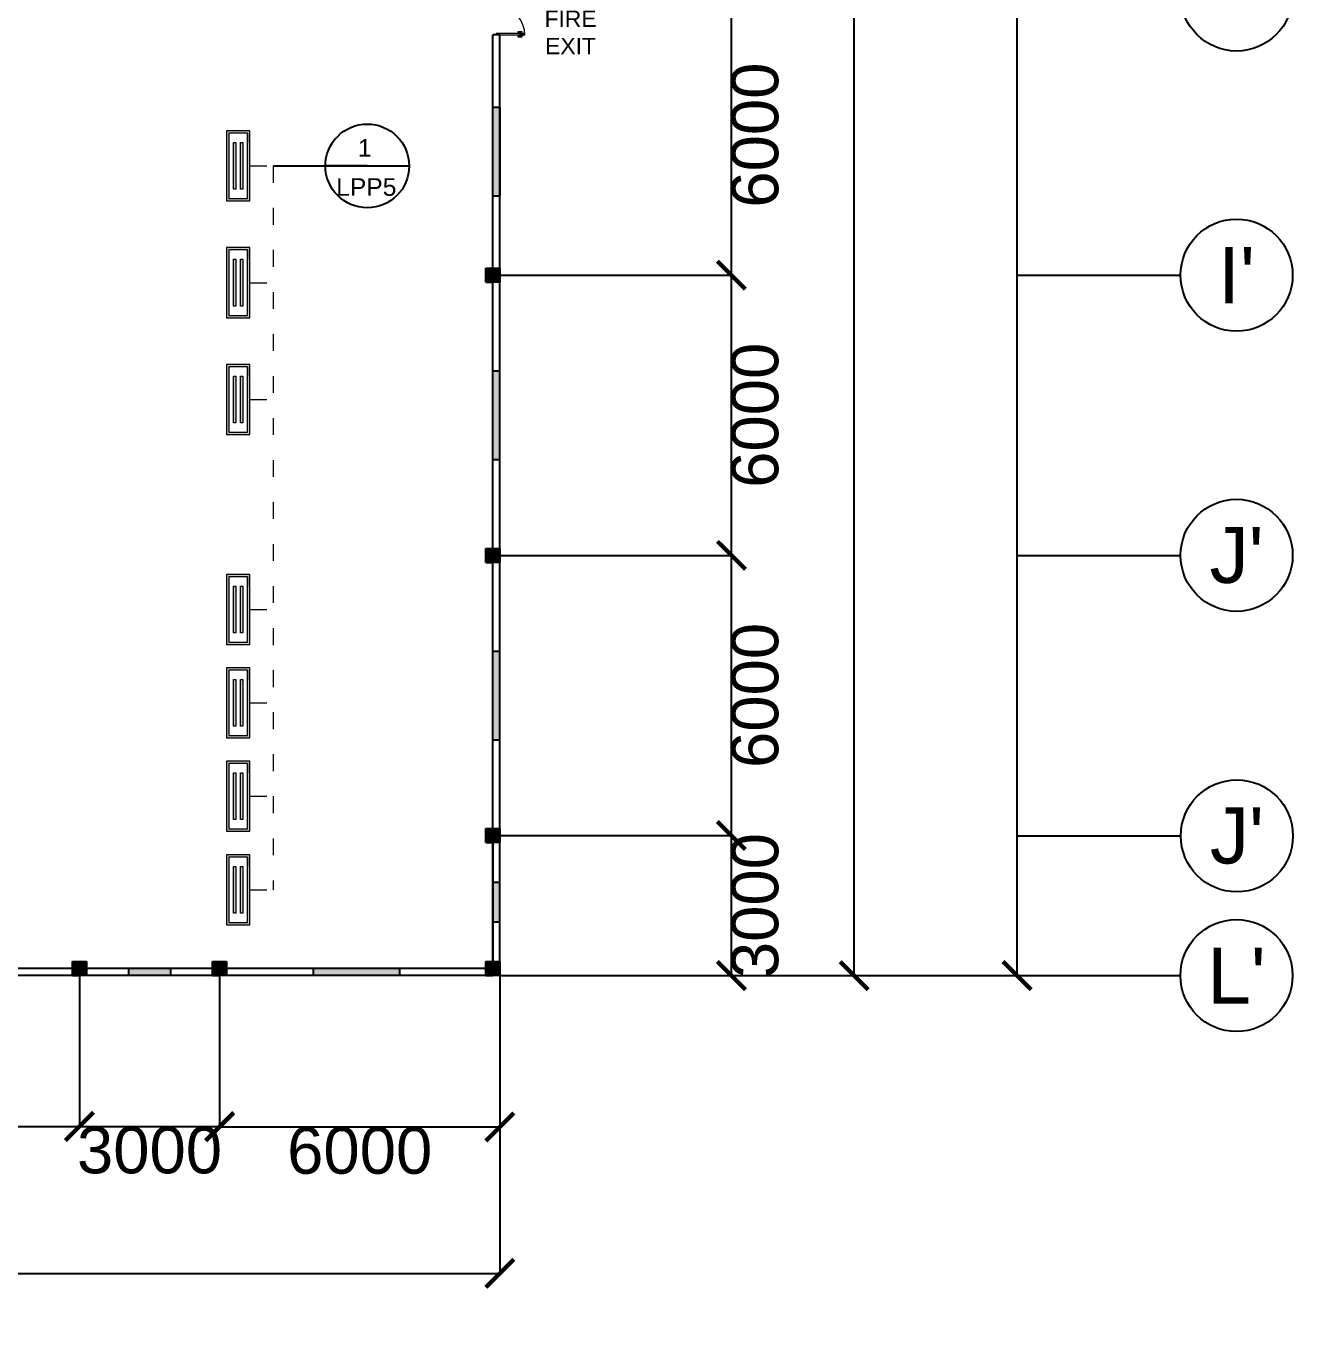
# Model space of a CAD drawing. Header units: millimetres. Extents: x 3339 to 2017737, y 4955 to 2748989.
# Drawn here: x 1509096 to 1536221, y 1231163 to 1259045 of the extents above; entities that cross this region are included whole.
import ezdxf

# ---------------------------------------------------------------- set-up
doc = ezdxf.new("R2010")
doc.units = ezdxf.units.MM
doc.header["$LTSCALE"] = 30
doc.linetypes.add('ACAD_ISO03W100', pattern=[30, 12, -18])
for name, color, linetype, lineweight in [('A-DETL-GENF', 92, 'Continuous', 13), ('A-DOOR', 31, 'Continuous', 13), ('LIGHT LINES', 6, 'ACAD_ISO03W100', 13), ('LIGHTS', 6, 'Continuous', 13)]:
    doc.layers.add(name, color=color, linetype=linetype, lineweight=lineweight)
for name, color, linetype in [('DIM LINES', 7, 'Continuous'), ('TEXT', 7, 'Continuous'), ('window', 92, 'Continuous')]:
    doc.layers.add(name, color=color, linetype=linetype)
doc.styles.get("Standard").update_dxf_attribs({"font": 'arial.ttf'})
doc.dimstyles.new('GREEN', dxfattribs={"dimtxt": 1000, "dimasz": 600, "dimexe": 0.18, "dimexo": 0.0625, "dimgap": 0.09, "dimtad": 2, "dimdec": 0, "dimzin": 0, "dimdsep": 46, "dimtxsty": 'Standard', "dimblk": 'ARCHTICK', "dimcen": 0.09, "dimclrd": 3, "dimclre": 3, "dimclrt": 2, "dimadec": 0, "dimazin": 0, "dimtfac": 1, "dimtdec": 0, "dimtofl": 0, "dimtmove": 0, "dimatfit": 3, "dimfxl": 1, "dimtolj": 1, "dimtzin": 0, "dimarcsym": 0})

# ---------------------------------------------------------------- blocks, each defined once
blk = doc.blocks.new('_ArchTick')
at = {"color": 0, "linetype": 'ByBlock', "const_width": 0.15}
blk.add_lwpolyline([(-0.5, -0.5), (0.5, 0.5)], dxfattribs=at)
blk = doc.blocks.new('*D854')
at = {"layer": 'Defpoints', "color": 0, "transparency": 16777216}
for p in [(1429240, 1238709), (1519240, 1238709), (1519240, 1232330)]:
    blk.add_point(p, dxfattribs=at)
at = {"layer": 'DIM LINES', "color": 3, "linetype": 'ByBlock', "lineweight": -2, "transparency": 16777216}
for p, q in [((1429240, 1238709), (1429240, 1232329)), ((1519240, 1238709), (1519240, 1232329)), ((1429240, 1232330), (1519240, 1232330))]:
    blk.add_line(p, q, dxfattribs=at)
at = {"layer": 'DIM LINES', "color": 3, "lineweight": -2, "transparency": 16777216, "xscale": 600, "yscale": 600, "zscale": 600, "rotation": 180}
blk.add_blockref('_ArchTick', (1429240, 1232330), dxfattribs=at)
at = {"layer": 'DIM LINES', "color": 3, "lineweight": -2, "transparency": 16777216, "xscale": 600, "yscale": 600, "zscale": 600}
blk.add_blockref('_ArchTick', (1519240, 1232330), dxfattribs=at)
at = {"layer": 'DIM LINES', "color": 2, "transparency": 16777216, "insert": (1474240, 1231819), "char_height": 1000, "attachment_point": 5}
blk.add_mtext('\\A1;90000', dxfattribs=at)
blk = doc.blocks.new('*D636')
at = {"layer": 'Defpoints', "color": 0, "transparency": 16777216}
for p in [(1504240, 1238709), (1510240, 1238709), (1510240, 1235479)]:
    blk.add_point(p, dxfattribs=at)
at = {"layer": 'DIM LINES', "color": 3, "linetype": 'ByBlock', "lineweight": -2, "transparency": 16777216}
for p, q in [((1504240, 1238709), (1504240, 1235478)), ((1510240, 1238709), (1510240, 1235478)), ((1504240, 1235479), (1510240, 1235479))]:
    blk.add_line(p, q, dxfattribs=at)
at = {"layer": 'DIM LINES', "color": 3, "lineweight": -2, "transparency": 16777216, "xscale": 600, "yscale": 600, "zscale": 600, "rotation": 180}
blk.add_blockref('_ArchTick', (1504240, 1235479), dxfattribs=at)
at = {"layer": 'DIM LINES', "color": 3, "lineweight": -2, "transparency": 16777216, "xscale": 600, "yscale": 600, "zscale": 600}
blk.add_blockref('_ArchTick', (1510240, 1235479), dxfattribs=at)
at = {"layer": 'DIM LINES', "color": 2, "transparency": 16777216, "insert": (1507240, 1234968), "char_height": 1000, "attachment_point": 5}
blk.add_mtext('\\A1;6000', dxfattribs=at)
blk = doc.blocks.new('*D637')
at = {"layer": 'Defpoints', "color": 0, "transparency": 16777216}
for p in [(1510240, 1238709), (1513240, 1238709), (1513240, 1235478)]:
    blk.add_point(p, dxfattribs=at)
at = {"layer": 'DIM LINES', "color": 3, "linetype": 'ByBlock', "lineweight": -2, "transparency": 16777216}
for p, q in [((1510240, 1238709), (1510240, 1235478)), ((1513240, 1238709), (1513240, 1235478)), ((1510240, 1235478), (1513240, 1235478))]:
    blk.add_line(p, q, dxfattribs=at)
at = {"layer": 'DIM LINES', "color": 3, "lineweight": -2, "transparency": 16777216, "xscale": 600, "yscale": 600, "zscale": 600, "rotation": 180}
blk.add_blockref('_ArchTick', (1510240, 1235478), dxfattribs=at)
at = {"layer": 'DIM LINES', "color": 3, "lineweight": -2, "transparency": 16777216, "xscale": 600, "yscale": 600, "zscale": 600}
blk.add_blockref('_ArchTick', (1513240, 1235478), dxfattribs=at)
at = {"layer": 'DIM LINES', "color": 2, "transparency": 16777216, "insert": (1511740, 1234967), "char_height": 1000, "attachment_point": 5}
blk.add_mtext('\\A1;3000', dxfattribs=at)
blk = doc.blocks.new('*D856')
at = {"layer": 'Defpoints', "color": 0, "transparency": 16777216}
for p in [(1513240, 1238709), (1519240, 1238709), (1519240, 1235469)]:
    blk.add_point(p, dxfattribs=at)
at = {"layer": 'DIM LINES', "color": 3, "linetype": 'ByBlock', "lineweight": -2, "transparency": 16777216}
for p, q in [((1513240, 1238709), (1513240, 1235469)), ((1519240, 1238709), (1519240, 1235469)), ((1513240, 1235469), (1519240, 1235469))]:
    blk.add_line(p, q, dxfattribs=at)
at = {"layer": 'DIM LINES', "color": 3, "lineweight": -2, "transparency": 16777216, "xscale": 600, "yscale": 600, "zscale": 600, "rotation": 180}
blk.add_blockref('_ArchTick', (1513240, 1235469), dxfattribs=at)
at = {"layer": 'DIM LINES', "color": 3, "lineweight": -2, "transparency": 16777216, "xscale": 600, "yscale": 600, "zscale": 600}
blk.add_blockref('_ArchTick', (1519240, 1235469), dxfattribs=at)
at = {"layer": 'DIM LINES', "color": 2, "transparency": 16777216, "insert": (1516240, 1234959), "char_height": 1000, "attachment_point": 5}
blk.add_mtext('\\A1;6000', dxfattribs=at)
blk = doc.blocks.new('*D860')
at = {"layer": 'Defpoints', "color": 0, "transparency": 16777216}
for p in [(1486165, 1301709), (1526826, 1301709), (1519240, 1238709)]:
    blk.add_point(p, dxfattribs=at)
at = {"layer": 'DIM LINES', "color": 3, "linetype": 'ByBlock', "lineweight": -2, "transparency": 16777216}
for p, q in [((1486165, 1301709), (1526826, 1301709)), ((1526826, 1238709), (1526826, 1301709)), ((1519240, 1238709), (1526826, 1238709))]:
    blk.add_line(p, q, dxfattribs=at)
at = {"layer": 'DIM LINES', "color": 3, "lineweight": -2, "transparency": 16777216, "xscale": 600, "yscale": 600, "zscale": 600}
for p, rotation in [((1526826, 1301709), 90), ((1526826, 1238709), 270)]:
    blk.add_blockref('_ArchTick', p, dxfattribs=dict(at, rotation=rotation))
at = {"layer": 'DIM LINES', "color": 2, "transparency": 16777216, "insert": (1527337, 1270209), "char_height": 1000, "attachment_point": 5, "rotation": 90}
blk.add_mtext('\\A1;63000', dxfattribs=at)
blk = doc.blocks.new('*D649')
at = {"layer": 'Defpoints', "color": 0, "transparency": 16777216}
for p in [(1519240, 1308509), (1530315, 1308509), (1519240, 1238709)]:
    blk.add_point(p, dxfattribs=at)
at = {"layer": 'DIM LINES', "color": 3, "linetype": 'ByBlock', "lineweight": -2, "transparency": 16777216}
for p, q in [((1519240, 1308509), (1530315, 1308509)), ((1530315, 1238709), (1530315, 1308509)), ((1519240, 1238709), (1530315, 1238709))]:
    blk.add_line(p, q, dxfattribs=at)
at = {"layer": 'DIM LINES', "color": 3, "lineweight": -2, "transparency": 16777216, "xscale": 600, "yscale": 600, "zscale": 600}
for p, rotation in [((1530315, 1308509), 90), ((1530315, 1238709), 270)]:
    blk.add_blockref('_ArchTick', p, dxfattribs=dict(at, rotation=rotation))
at = {"layer": 'DIM LINES', "color": 2, "transparency": 16777216, "insert": (1530825, 1273609), "char_height": 1000, "attachment_point": 5, "rotation": 90}
blk.add_mtext('\\A1;69800', dxfattribs=at)
blk = doc.blocks.new('*D651')
at = {"layer": 'Defpoints', "color": 0, "transparency": 16777216}
for p in [(1519240, 1241709), (1524198, 1241709), (1519240, 1238709)]:
    blk.add_point(p, dxfattribs=at)
at = {"layer": 'DIM LINES', "color": 3, "linetype": 'ByBlock', "lineweight": -2, "transparency": 16777216}
for p, q in [((1519240, 1241709), (1524198, 1241709)), ((1524198, 1238709), (1524198, 1241709)), ((1519240, 1238709), (1524198, 1238709))]:
    blk.add_line(p, q, dxfattribs=at)
at = {"layer": 'DIM LINES', "color": 3, "lineweight": -2, "transparency": 16777216, "xscale": 600, "yscale": 600, "zscale": 600}
for p, rotation in [((1524198, 1241709), 90), ((1524198, 1238709), 270)]:
    blk.add_blockref('_ArchTick', p, dxfattribs=dict(at, rotation=rotation))
at = {"layer": 'DIM LINES', "color": 2, "transparency": 16777216, "insert": (1524709, 1240209), "char_height": 1000, "attachment_point": 5, "rotation": 90}
blk.add_mtext('\\A1;3000', dxfattribs=at)
blk = doc.blocks.new('*D652')
at = {"layer": 'Defpoints', "color": 0, "transparency": 16777216}
for p in [(1519240, 1247709), (1524198, 1247709), (1519240, 1241709)]:
    blk.add_point(p, dxfattribs=at)
at = {"layer": 'DIM LINES', "color": 3, "linetype": 'ByBlock', "lineweight": -2, "transparency": 16777216}
for p, q in [((1519240, 1247709), (1524198, 1247709)), ((1524198, 1241709), (1524198, 1247709)), ((1519240, 1241709), (1524198, 1241709))]:
    blk.add_line(p, q, dxfattribs=at)
at = {"layer": 'DIM LINES', "color": 3, "lineweight": -2, "transparency": 16777216, "xscale": 600, "yscale": 600, "zscale": 600}
for p, rotation in [((1524198, 1247709), 90), ((1524198, 1241709), 270)]:
    blk.add_blockref('_ArchTick', p, dxfattribs=dict(at, rotation=rotation))
at = {"layer": 'DIM LINES', "color": 2, "transparency": 16777216, "insert": (1524709, 1244709), "char_height": 1000, "attachment_point": 5, "rotation": 90}
blk.add_mtext('\\A1;6000', dxfattribs=at)
blk = doc.blocks.new('*D653')
at = {"layer": 'Defpoints', "color": 0, "transparency": 16777216}
for p in [(1519241, 1253709), (1524198, 1253709), (1519241, 1247709)]:
    blk.add_point(p, dxfattribs=at)
at = {"layer": 'DIM LINES', "color": 3, "linetype": 'ByBlock', "lineweight": -2, "transparency": 16777216}
for p, q in [((1519241, 1253709), (1524198, 1253709)), ((1524198, 1247709), (1524198, 1253709)), ((1519241, 1247709), (1524198, 1247709))]:
    blk.add_line(p, q, dxfattribs=at)
at = {"layer": 'DIM LINES', "color": 3, "lineweight": -2, "transparency": 16777216, "xscale": 600, "yscale": 600, "zscale": 600}
for p, rotation in [((1524198, 1253709), 90), ((1524198, 1247709), 270)]:
    blk.add_blockref('_ArchTick', p, dxfattribs=dict(at, rotation=rotation))
at = {"layer": 'DIM LINES', "color": 2, "transparency": 16777216, "insert": (1524709, 1250709), "char_height": 1000, "attachment_point": 5, "rotation": 90}
blk.add_mtext('\\A1;6000', dxfattribs=at)
blk = doc.blocks.new('*D654')
at = {"layer": 'Defpoints', "color": 0, "transparency": 16777216}
for p in [(1519241, 1259709), (1524198, 1259709), (1519241, 1253709)]:
    blk.add_point(p, dxfattribs=at)
at = {"layer": 'DIM LINES', "color": 3, "linetype": 'ByBlock', "lineweight": -2, "transparency": 16777216}
for p, q in [((1519241, 1259709), (1524198, 1259709)), ((1524198, 1253709), (1524198, 1259709)), ((1519241, 1253709), (1524198, 1253709))]:
    blk.add_line(p, q, dxfattribs=at)
at = {"layer": 'DIM LINES', "color": 3, "lineweight": -2, "transparency": 16777216, "xscale": 600, "yscale": 600, "zscale": 600}
for p, rotation in [((1524198, 1259709), 90), ((1524198, 1253709), 270)]:
    blk.add_blockref('_ArchTick', p, dxfattribs=dict(at, rotation=rotation))
at = {"layer": 'DIM LINES', "color": 2, "transparency": 16777216, "insert": (1524709, 1256709), "char_height": 1000, "attachment_point": 5, "rotation": 90}
blk.add_mtext('\\A1;6000', dxfattribs=at)
blk = doc.blocks.new('Poste with lines')
h = blk.add_hatch(color=2)
h.dxf.hatch_style = 1
h.paths.add_polyline_path([(13203, 12318), (12903, 12318), (12903, 12018), (13203, 12018)])
at = {"color": 0}
for p, q in [((12903, 12018), (12903, 12318)), ((12903, 12318), (13203, 12318)), ((13203, 12318), (13203, 12018)), ((12903, 12018), (12903, 12168)), ((12903, 12018), (13053, 12018)), ((13053, 12018), (12903, 12018)), ((13203, 12018), (12903, 12018))]:
    blk.add_line(p, q, dxfattribs=at)

msp = doc.modelspace()

# ---------------------------------------------------------------- hatches: boundary and pattern name
at = {"layer": 'LIGHTS'}
h = msp.add_hatch(color=256, dxfattribs=at)
h.dxf.hatch_style = 1
h.paths.add_polyline_path([(1513890.35, 1256798.602), (1513390.35, 1256798.602), (1513390.35, 1255298.602), (1513890.35, 1255298.602)])
h.paths.add_polyline_path([(1513840.35, 1255348.602), (1513440.35, 1255348.602), (1513440.35, 1256748.602), (1513840.35, 1256748.602), (1513840.35, 1256548.602)], flags=16)
h.paths.add_polyline_path([(1513740.35, 1255548.602), (1513690.35, 1255548.602), (1513690.35, 1256548.602), (1513740.35, 1256548.602)], flags=0)
h.paths.add_polyline_path([(1513590.35, 1255548.602), (1513540.35, 1255548.602), (1513540.35, 1256548.602), (1513590.35, 1256548.602)], flags=0)
h = msp.add_hatch(color=256, dxfattribs=at)
h.dxf.hatch_style = 1
h.paths.add_polyline_path([(1513540.35, 1255548.602), (1513590.35, 1255548.602), (1513590.35, 1256548.602), (1513540.35, 1256548.602)])
h = msp.add_hatch(color=256, dxfattribs=at)
h.dxf.hatch_style = 1
h.paths.add_polyline_path([(1513740.35, 1256548.602), (1513690.35, 1256548.602), (1513690.35, 1255548.602), (1513740.35, 1255548.602)])
h = msp.add_hatch(color=256, dxfattribs=at)
h.dxf.hatch_style = 1
h.paths.add_polyline_path([(1513890.35, 1254298.602), (1513390.35, 1254298.602), (1513390.35, 1252798.602), (1513890.35, 1252798.602)])
h.paths.add_polyline_path([(1513840.35, 1252848.602), (1513440.35, 1252848.602), (1513440.35, 1254248.602), (1513840.35, 1254248.602), (1513840.35, 1254048.602)], flags=16)
h.paths.add_polyline_path([(1513740.35, 1253048.602), (1513690.35, 1253048.602), (1513690.35, 1254048.602), (1513740.35, 1254048.602)], flags=0)
h.paths.add_polyline_path([(1513590.35, 1253048.602), (1513540.35, 1253048.602), (1513540.35, 1254048.602), (1513590.35, 1254048.602)], flags=0)
h = msp.add_hatch(color=256, dxfattribs=at)
h.dxf.hatch_style = 1
h.paths.add_polyline_path([(1513540.35, 1253048.602), (1513590.35, 1253048.602), (1513590.35, 1254048.602), (1513540.35, 1254048.602)])
h = msp.add_hatch(color=256, dxfattribs=at)
h.dxf.hatch_style = 1
h.paths.add_polyline_path([(1513740.35, 1254048.602), (1513690.35, 1254048.602), (1513690.35, 1253048.602), (1513740.35, 1253048.602)])
h = msp.add_hatch(color=256, dxfattribs=at)
h.dxf.hatch_style = 1
h.paths.add_polyline_path([(1513890.35, 1251798.602), (1513390.35, 1251798.602), (1513390.35, 1250298.602), (1513890.35, 1250298.602)])
h.paths.add_polyline_path([(1513840.35, 1250348.602), (1513440.35, 1250348.602), (1513440.35, 1251748.602), (1513840.35, 1251748.602), (1513840.35, 1251548.602)], flags=16)
h.paths.add_polyline_path([(1513740.35, 1250548.602), (1513690.35, 1250548.602), (1513690.35, 1251548.602), (1513740.35, 1251548.602)], flags=0)
h.paths.add_polyline_path([(1513590.35, 1250548.602), (1513540.35, 1250548.602), (1513540.35, 1251548.602), (1513590.35, 1251548.602)], flags=0)
h = msp.add_hatch(color=256, dxfattribs=at)
h.dxf.hatch_style = 1
h.paths.add_polyline_path([(1513540.35, 1250548.602), (1513590.35, 1250548.602), (1513590.35, 1251548.602), (1513540.35, 1251548.602)])
h = msp.add_hatch(color=256, dxfattribs=at)
h.dxf.hatch_style = 1
h.paths.add_polyline_path([(1513740.35, 1251548.602), (1513690.35, 1251548.602), (1513690.35, 1250548.602), (1513740.35, 1250548.602)])
h = msp.add_hatch(color=256, dxfattribs=at)
h.dxf.hatch_style = 1
h.paths.add_polyline_path([(1513390.35, 1245798.602), (1513890.35, 1245798.602), (1513890.35, 1247298.602), (1513390.35, 1247298.602)])
h.paths.add_polyline_path([(1513840.35, 1245848.602), (1513440.35, 1245848.602), (1513440.35, 1247248.602), (1513840.35, 1247248.602), (1513840.35, 1247048.602)], flags=16)
h.paths.add_polyline_path([(1513740.35, 1246048.602), (1513690.35, 1246048.602), (1513690.35, 1247048.602), (1513740.35, 1247048.602)], flags=0)
h.paths.add_polyline_path([(1513590.35, 1246048.602), (1513540.35, 1246048.602), (1513540.35, 1247048.602), (1513590.35, 1247048.602)], flags=0)
h = msp.add_hatch(color=256, dxfattribs=at)
h.dxf.hatch_style = 1
h.paths.add_polyline_path([(1513540.35, 1246048.602), (1513590.35, 1246048.602), (1513590.35, 1247048.602), (1513540.35, 1247048.602)])
h = msp.add_hatch(color=256, dxfattribs=at)
h.dxf.hatch_style = 1
h.paths.add_polyline_path([(1513740.35, 1247048.602), (1513690.35, 1247048.602), (1513690.35, 1246048.602), (1513740.35, 1246048.602)])
h = msp.add_hatch(color=256, dxfattribs=at)
h.dxf.hatch_style = 1
h.paths.add_polyline_path([(1513390.35, 1243798.602), (1513890.35, 1243798.602), (1513890.35, 1245298.602), (1513390.35, 1245298.602)])
h.paths.add_polyline_path([(1513840.35, 1243848.602), (1513440.35, 1243848.602), (1513440.35, 1245248.602), (1513840.35, 1245248.602), (1513840.35, 1245048.602)], flags=16)
h.paths.add_polyline_path([(1513740.35, 1244048.602), (1513690.35, 1244048.602), (1513690.35, 1245048.602), (1513740.35, 1245048.602)], flags=0)
h.paths.add_polyline_path([(1513590.35, 1244048.602), (1513540.35, 1244048.602), (1513540.35, 1245048.602), (1513590.35, 1245048.602)], flags=0)
h = msp.add_hatch(color=256, dxfattribs=at)
h.dxf.hatch_style = 1
h.paths.add_polyline_path([(1513540.35, 1244048.602), (1513590.35, 1244048.602), (1513590.35, 1245048.602), (1513540.35, 1245048.602)])
h = msp.add_hatch(color=256, dxfattribs=at)
h.dxf.hatch_style = 1
h.paths.add_polyline_path([(1513740.35, 1245048.602), (1513690.35, 1245048.602), (1513690.35, 1244048.602), (1513740.35, 1244048.602)])
h = msp.add_hatch(color=256, dxfattribs=at)
h.dxf.hatch_style = 1
h.paths.add_polyline_path([(1513390.35, 1241798.602), (1513890.35, 1241798.602), (1513890.35, 1243298.602), (1513390.35, 1243298.602)])
h.paths.add_polyline_path([(1513840.35, 1241848.602), (1513440.35, 1241848.602), (1513440.35, 1243248.602), (1513840.35, 1243248.602), (1513840.35, 1243048.602)], flags=16)
h.paths.add_polyline_path([(1513740.35, 1242048.602), (1513690.35, 1242048.602), (1513690.35, 1243048.602), (1513740.35, 1243048.602)], flags=0)
h.paths.add_polyline_path([(1513590.35, 1242048.602), (1513540.35, 1242048.602), (1513540.35, 1243048.602), (1513590.35, 1243048.602)], flags=0)
h = msp.add_hatch(color=256, dxfattribs=at)
h.dxf.hatch_style = 1
h.paths.add_polyline_path([(1513540.35, 1242048.602), (1513590.35, 1242048.602), (1513590.35, 1243048.602), (1513540.35, 1243048.602)])
h = msp.add_hatch(color=256, dxfattribs=at)
h.dxf.hatch_style = 1
h.paths.add_polyline_path([(1513740.35, 1243048.602), (1513690.35, 1243048.602), (1513690.35, 1242048.602), (1513740.35, 1242048.602)])
h = msp.add_hatch(color=256, dxfattribs=at)
h.dxf.hatch_style = 1
h.paths.add_polyline_path([(1513390.35, 1239798.602), (1513890.35, 1239798.602), (1513890.35, 1241298.602), (1513390.35, 1241298.602)])
h.paths.add_polyline_path([(1513840.35, 1239848.602), (1513440.35, 1239848.602), (1513440.35, 1241248.602), (1513840.35, 1241248.602), (1513840.35, 1241048.602)], flags=16)
h.paths.add_polyline_path([(1513740.35, 1240048.602), (1513690.35, 1240048.602), (1513690.35, 1241048.602), (1513740.35, 1241048.602)], flags=0)
h.paths.add_polyline_path([(1513590.35, 1240048.602), (1513540.35, 1240048.602), (1513540.35, 1241048.602), (1513590.35, 1241048.602)], flags=0)
h = msp.add_hatch(color=256, dxfattribs=at)
h.dxf.hatch_style = 1
h.paths.add_polyline_path([(1513540.35, 1240048.602), (1513590.35, 1240048.602), (1513590.35, 1241048.602), (1513540.35, 1241048.602)])
h = msp.add_hatch(color=256, dxfattribs=at)
h.dxf.hatch_style = 1
h.paths.add_polyline_path([(1513740.35, 1241048.602), (1513690.35, 1241048.602), (1513690.35, 1240048.602), (1513740.35, 1240048.602)])
at = {"layer": 'window'}
h = msp.add_hatch(color=256, dxfattribs=at)
h.dxf.hatch_style = 1
h.paths.add_polyline_path([(1519240.71, 1257306.42), (1519092.33, 1257306.42), (1519092.33, 1255406.42), (1519240.71, 1255406.42)])
h = msp.add_hatch(color=256, dxfattribs=at)
h.dxf.hatch_style = 1
h.paths.add_polyline_path([(1519240.71, 1251659.357), (1519092.33, 1251659.357), (1519092.33, 1249759.357), (1519240.71, 1249759.357)])
h = msp.add_hatch(color=256, dxfattribs=at)
h.dxf.hatch_style = 1
h.paths.add_polyline_path([(1519240.53, 1245659.357), (1519092.15, 1245659.357), (1519092.15, 1243759.357), (1519240.53, 1243759.357)])
h = msp.add_hatch(color=256, dxfattribs=at)
h.dxf.hatch_style = 1
h.paths.add_polyline_path([(1519240.35, 1240709.357), (1519090.35, 1240709.357), (1519090.35, 1239859.357), (1519240.35, 1239859.357)])
h = msp.add_hatch(color=256, dxfattribs=at)
h.dxf.hatch_style = 1
h.paths.add_polyline_path([(1512190.35, 1238859.357), (1511290.35, 1238859.357), (1511290.35, 1238709.357), (1511740.35, 1238709.357), (1512190.35, 1238709.357)])
h = msp.add_hatch(color=256, dxfattribs=at)
h.dxf.hatch_style = 1
h.paths.add_polyline_path([(1517090.35, 1238859.357), (1515240.35, 1238859.357), (1515240.35, 1238709.357), (1517090.35, 1238709.357)])

# ---------------------------------------------------------------- linework, layer by layer
for p, q in [((1519090.35, 1238859.357), (1519090.35, 1258853.482)), ((1519240.35, 1258853.482), (1519090.35, 1258853.482)), ((1519240.71, 1257306.42), (1519240.71, 1255406.42)), ((1514390.35, 1256048.602), (1515502.626, 1256048.602)), ((1516402.626, 1256048.602), (1515502.626, 1256048.602)), ((1515502.626, 1256048.602), (1517302.626, 1256048.602)), ((1519240.71, 1253709.357), (1519240.71, 1253859.357)), ((1530314.563, 1253709.357), (1533814.563, 1253709.357)), ((1530314.563, 1247709.357), (1533814.563, 1247709.357)), ((1530321.451, 1241700.49), (1533821.451, 1241700.49)), ((1519090.35, 1241559.357), (1519090.35, 1239009.357)), ((1530312.583, 1238709.357), (1533812.583, 1238709.357))]:
    msp.add_line(p, q)
at = {"color": 0}
for p, q in [((1519240.35, 1238709.357), (1519240.35, 1258853.482)), ((1519240.35, 1238709.357), (1519240.35, 1258853.482)), ((1519090.35, 1238859.357), (1499096.226, 1238859.357)), ((1519240.35, 1238709.357), (1499096.226, 1238709.357)), ((1519240.35, 1238709.357), (1499096.226, 1238709.357))]:
    msp.add_line(p, q, dxfattribs=at)
at = {"color": 1}
for centre in [(1535014.563, 1259709.357), (1535014.563, 1253709.357), (1535014.563, 1247709.357), (1535021.451, 1241700.49), (1535012.583, 1238709.357)]:
    msp.add_circle(centre, 1200, dxfattribs=at)
msp.add_circle((1516402.626, 1256048.602), 896.27)
at = {"layer": 'A-DETL-GENF'}
for p, q in [((1519624.757, 1258921.582), (1519624.757, 1258907.211)), ((1519686.563, 1258921.582), (1519624.757, 1258921.582)), ((1519624.757, 1258907.211), (1519633.648, 1258907.211)), ((1519633.648, 1258912.997), (1519625.063, 1258921.582)), ((1519633.648, 1258907.211), (1519633.648, 1258912.997)), ((1519633.648, 1258912.997), (1519686.563, 1258912.997)), ((1519662.75, 1258888.244), (1519657.988, 1258883.482)), ((1519657.988, 1258883.482), (1519743.713, 1258883.482)), ((1519738.95, 1258888.244), (1519662.75, 1258888.244)), ((1519686.563, 1258912.997), (1519686.563, 1258921.582)), ((1519715.138, 1258921.582), (1519686.563, 1258921.582)), ((1519686.563, 1258921.582), (1519686.563, 1258912.057)), ((1519686.563, 1258912.057), (1519715.138, 1258912.057)), ((1519688.944, 1258912.057), (1519688.944, 1258888.244)), ((1519712.756, 1258912.057), (1519688.944, 1258912.057)), ((1519688.944, 1258888.244), (1519712.756, 1258888.244)), ((1519712.756, 1258888.244), (1519712.756, 1258912.057)), ((1519715.138, 1258912.057), (1519715.138, 1258921.582)), ((1519743.713, 1258883.482), (1519738.95, 1258888.244)), ((1519633.648, 1258829.753), (1519624.757, 1258829.753)), ((1519624.757, 1258829.753), (1519624.757, 1258815.382)), ((1519624.757, 1258815.382), (1519686.563, 1258815.382)), ((1519633.648, 1258823.967), (1519625.063, 1258815.382)), ((1519633.648, 1258823.967), (1519633.648, 1258829.753)), ((1519686.563, 1258823.967), (1519633.648, 1258823.967)), ((1519743.713, 1258853.482), (1519657.988, 1258853.482)), ((1519657.988, 1258853.482), (1519662.75, 1258848.719)), ((1519662.75, 1258848.719), (1519738.95, 1258848.719)), ((1519686.563, 1258824.907), (1519686.563, 1258815.382)), ((1519715.138, 1258824.907), (1519686.563, 1258824.907)), ((1519686.563, 1258815.382), (1519686.563, 1258823.967)), ((1519686.563, 1258815.382), (1519715.138, 1258815.382)), ((1519712.756, 1258848.719), (1519688.944, 1258848.719)), ((1519688.944, 1258848.719), (1519688.944, 1258824.907)), ((1519688.944, 1258824.907), (1519712.756, 1258824.907)), ((1519712.756, 1258824.907), (1519712.756, 1258848.719)), ((1519715.138, 1258815.382), (1519715.138, 1258824.907)), ((1519738.95, 1258848.719), (1519743.713, 1258853.482))]:
    msp.add_line(p, q, dxfattribs=at)
at = {"layer": 'A-DOOR', "lineweight": 18}
for p, q in [((1519165.35, 1258883.482), (1519165.35, 1258853.482)), ((1519775.85, 1258883.482), (1519165.35, 1258883.482)), ((1519775.85, 1258853.482), (1519775.85, 1258883.482)), ((1519165.35, 1258853.482), (1519775.85, 1258853.482))]:
    msp.add_line(p, q, dxfattribs=at)
at = {"layer": 'A-DOOR'}
msp.add_arc((1519165.35, 1258853.482), 610.5, 0, 82.94338, dxfattribs=at)
at = {"layer": 'LIGHT LINES'}
for p, q in [((1513890.35, 1256048.602), (1514390.35, 1256048.602)), ((1514390.35, 1256048.602), (1514390.35, 1240548.602)), ((1513890.35, 1253548.602), (1514390.35, 1253548.602)), ((1513890.35, 1251048.602), (1514390.35, 1251048.602)), ((1513890.35, 1246548.602), (1514390.35, 1246548.602)), ((1513890.35, 1244548.602), (1514390.35, 1244548.602)), ((1513890.35, 1242548.602), (1514390.35, 1242548.602)), ((1513890.35, 1240548.602), (1514390.35, 1240548.602))]:
    msp.add_line(p, q, dxfattribs=at)
at = {"layer": 'LIGHTS'}
for p, q in [((1513890.35, 1256798.602), (1513390.35, 1256798.602)), ((1513390.35, 1256798.602), (1513390.35, 1255298.602)), ((1513840.35, 1256748.602), (1513440.35, 1256748.602)), ((1513440.35, 1256748.602), (1513440.35, 1255348.602)), ((1513840.35, 1255348.602), (1513840.35, 1256748.602)), ((1513840.35, 1256748.602), (1513840.35, 1256548.602)), ((1513890.35, 1255298.602), (1513890.35, 1256798.602)), ((1513540.35, 1255548.602), (1513540.35, 1256548.602)), ((1513540.35, 1256548.602), (1513590.35, 1256548.602)), ((1513590.35, 1256548.602), (1513590.35, 1255548.602)), ((1513690.35, 1255548.602), (1513690.35, 1256548.602)), ((1513690.35, 1256548.602), (1513740.35, 1256548.602)), ((1513740.35, 1256548.602), (1513740.35, 1255548.602)), ((1513590.35, 1255548.602), (1513540.35, 1255548.602)), ((1513740.35, 1255548.602), (1513690.35, 1255548.602)), ((1513390.35, 1255298.602), (1513890.35, 1255298.602)), ((1513440.35, 1255348.602), (1513840.35, 1255348.602)), ((1513890.35, 1254298.602), (1513390.35, 1254298.602)), ((1513390.35, 1254298.602), (1513390.35, 1252798.602)), ((1513840.35, 1254248.602), (1513440.35, 1254248.602)), ((1513440.35, 1254248.602), (1513440.35, 1252848.602)), ((1513840.35, 1252848.602), (1513840.35, 1254248.602)), ((1513840.35, 1254248.602), (1513840.35, 1254048.602)), ((1513890.35, 1252798.602), (1513890.35, 1254298.602)), ((1513540.35, 1253048.602), (1513540.35, 1254048.602)), ((1513540.35, 1254048.602), (1513590.35, 1254048.602)), ((1513590.35, 1254048.602), (1513590.35, 1253048.602)), ((1513690.35, 1253048.602), (1513690.35, 1254048.602)), ((1513690.35, 1254048.602), (1513740.35, 1254048.602)), ((1513740.35, 1254048.602), (1513740.35, 1253048.602)), ((1513590.35, 1253048.602), (1513540.35, 1253048.602)), ((1513740.35, 1253048.602), (1513690.35, 1253048.602)), ((1513390.35, 1252798.602), (1513890.35, 1252798.602)), ((1513440.35, 1252848.602), (1513840.35, 1252848.602)), ((1513890.35, 1251798.602), (1513390.35, 1251798.602)), ((1513390.35, 1251798.602), (1513390.35, 1250298.602)), ((1513840.35, 1251748.602), (1513440.35, 1251748.602)), ((1513440.35, 1251748.602), (1513440.35, 1250348.602)), ((1513840.35, 1250348.602), (1513840.35, 1251748.602)), ((1513840.35, 1251748.602), (1513840.35, 1251548.602)), ((1513890.35, 1250298.602), (1513890.35, 1251798.602)), ((1513540.35, 1250548.602), (1513540.35, 1251548.602)), ((1513540.35, 1251548.602), (1513590.35, 1251548.602)), ((1513590.35, 1251548.602), (1513590.35, 1250548.602)), ((1513690.35, 1250548.602), (1513690.35, 1251548.602)), ((1513690.35, 1251548.602), (1513740.35, 1251548.602)), ((1513740.35, 1251548.602), (1513740.35, 1250548.602)), ((1513590.35, 1250548.602), (1513540.35, 1250548.602)), ((1513740.35, 1250548.602), (1513690.35, 1250548.602)), ((1513390.35, 1250298.602), (1513890.35, 1250298.602)), ((1513440.35, 1250348.602), (1513840.35, 1250348.602)), ((1513890.35, 1247298.602), (1513390.35, 1247298.602)), ((1513390.35, 1247298.602), (1513390.35, 1245798.602)), ((1513840.35, 1247248.602), (1513440.35, 1247248.602)), ((1513440.35, 1247248.602), (1513440.35, 1245848.602)), ((1513840.35, 1245848.602), (1513840.35, 1247248.602)), ((1513840.35, 1247248.602), (1513840.35, 1247048.602)), ((1513890.35, 1245798.602), (1513890.35, 1247298.602)), ((1513540.35, 1246048.602), (1513540.35, 1247048.602)), ((1513540.35, 1247048.602), (1513590.35, 1247048.602)), ((1513590.35, 1247048.602), (1513590.35, 1246048.602)), ((1513690.35, 1246048.602), (1513690.35, 1247048.602)), ((1513690.35, 1247048.602), (1513740.35, 1247048.602)), ((1513740.35, 1247048.602), (1513740.35, 1246048.602)), ((1513390.35, 1245798.602), (1513890.35, 1245798.602)), ((1513440.35, 1245848.602), (1513840.35, 1245848.602)), ((1513590.35, 1246048.602), (1513540.35, 1246048.602)), ((1513740.35, 1246048.602), (1513690.35, 1246048.602)), ((1513890.35, 1245298.602), (1513390.35, 1245298.602)), ((1513390.35, 1245298.602), (1513390.35, 1243798.602)), ((1513840.35, 1245248.602), (1513440.35, 1245248.602)), ((1513440.35, 1245248.602), (1513440.35, 1243848.602)), ((1513840.35, 1243848.602), (1513840.35, 1245248.602)), ((1513840.35, 1245248.602), (1513840.35, 1245048.602)), ((1513890.35, 1243798.602), (1513890.35, 1245298.602)), ((1513540.35, 1244048.602), (1513540.35, 1245048.602)), ((1513540.35, 1245048.602), (1513590.35, 1245048.602)), ((1513590.35, 1245048.602), (1513590.35, 1244048.602)), ((1513690.35, 1244048.602), (1513690.35, 1245048.602)), ((1513690.35, 1245048.602), (1513740.35, 1245048.602)), ((1513740.35, 1245048.602), (1513740.35, 1244048.602)), ((1513440.35, 1243848.602), (1513840.35, 1243848.602)), ((1513590.35, 1244048.602), (1513540.35, 1244048.602)), ((1513740.35, 1244048.602), (1513690.35, 1244048.602)), ((1513390.35, 1243798.602), (1513890.35, 1243798.602)), ((1513890.35, 1243298.602), (1513390.35, 1243298.602)), ((1513390.35, 1243298.602), (1513390.35, 1241798.602)), ((1513890.35, 1241798.602), (1513890.35, 1243298.602)), ((1513840.35, 1243248.602), (1513440.35, 1243248.602)), ((1513440.35, 1243248.602), (1513440.35, 1241848.602)), ((1513540.35, 1242048.602), (1513540.35, 1243048.602)), ((1513540.35, 1243048.602), (1513590.35, 1243048.602)), ((1513590.35, 1243048.602), (1513590.35, 1242048.602)), ((1513690.35, 1242048.602), (1513690.35, 1243048.602)), ((1513690.35, 1243048.602), (1513740.35, 1243048.602)), ((1513740.35, 1243048.602), (1513740.35, 1242048.602)), ((1513840.35, 1241848.602), (1513840.35, 1243248.602)), ((1513840.35, 1243248.602), (1513840.35, 1243048.602)), ((1513590.35, 1242048.602), (1513540.35, 1242048.602)), ((1513740.35, 1242048.602), (1513690.35, 1242048.602)), ((1513390.35, 1241798.602), (1513890.35, 1241798.602)), ((1513440.35, 1241848.602), (1513840.35, 1241848.602)), ((1513890.35, 1241298.602), (1513390.35, 1241298.602)), ((1513390.35, 1241298.602), (1513390.35, 1239798.602)), ((1513840.35, 1241248.602), (1513440.35, 1241248.602)), ((1513440.35, 1241248.602), (1513440.35, 1239848.602)), ((1513540.35, 1240048.602), (1513540.35, 1241048.602)), ((1513540.35, 1241048.602), (1513590.35, 1241048.602)), ((1513590.35, 1241048.602), (1513590.35, 1240048.602)), ((1513690.35, 1240048.602), (1513690.35, 1241048.602)), ((1513690.35, 1241048.602), (1513740.35, 1241048.602)), ((1513740.35, 1241048.602), (1513740.35, 1240048.602)), ((1513840.35, 1239848.602), (1513840.35, 1241248.602)), ((1513840.35, 1241248.602), (1513840.35, 1241048.602)), ((1513890.35, 1239798.602), (1513890.35, 1241298.602)), ((1513590.35, 1240048.602), (1513540.35, 1240048.602)), ((1513740.35, 1240048.602), (1513690.35, 1240048.602)), ((1513390.35, 1239798.602), (1513890.35, 1239798.602)), ((1513440.35, 1239848.602), (1513840.35, 1239848.602))]:
    msp.add_line(p, q, dxfattribs=at)
at = {"layer": 'window'}
for p, q in [((1519092.33, 1257306.42), (1519240.71, 1257306.42)), ((1519092.33, 1255406.42), (1519240.71, 1255406.42)), ((1519092.33, 1251659.357), (1519240.71, 1251659.357)), ((1519092.33, 1249759.357), (1519240.71, 1249759.357)), ((1519092.15, 1245659.357), (1519240.53, 1245659.357)), ((1519092.15, 1243759.357), (1519240.53, 1243759.357)), ((1519090.35, 1240709.357), (1519240.35, 1240709.357)), ((1519090.35, 1239859.357), (1519240.35, 1239859.357)), ((1511290.35, 1238859.357), (1511290.35, 1238709.357)), ((1512190.35, 1238859.357), (1512190.35, 1238709.357)), ((1515240.35, 1238859.357), (1515240.35, 1238709.357)), ((1517090.35, 1238859.357), (1517090.35, 1238709.357))]:
    msp.add_line(p, q, dxfattribs=at)

# ---------------------------------------------------------------- block references
at = {"color": 0}
for p in [(1506037.219, 1241541.247), (1506037.039, 1235541.247), (1506036.859, 1229541.247), (1497186.859, 1226691.247), (1500186.859, 1226691.247), (1506036.859, 1226691.247)]:
    msp.add_blockref('Poste with lines', p, dxfattribs=at)

# ---------------------------------------------------------------- texts
at = {"char_height": 377.35925, "attachment_point": 1}
for s, insert in [('\\pxt0.39537;1', (1516202.626, 1256623.94)), ('\\pxqc,t0.39537;LPP5', (1516192.626, 1255785.961))]:
    msp.add_mtext_dynamic_manual_height_columns(s, width=377.35925, gutter_width=1886.796, heights=[0], dxfattribs=dict(at, insert=insert))
at = {"color": 1, "char_height": 1200, "attachment_point": 5}
for s, insert in [("\\pxt1;I'", (1535014.563, 1253709.357)), ("\\pxt1;J'", (1535014.563, 1247709.357)), ("\\pxt1;J'", (1535021.451, 1241700.49)), ("\\pxt1;L'", (1535012.583, 1238709.357))]:
    msp.add_mtext_dynamic_manual_height_columns(s, width=2400, gutter_width=1, heights=[2400], dxfattribs=dict(at, insert=insert))
at = {"layer": 'TEXT', "insert": (1520126.73, 1259375.687), "char_height": 350, "attachment_point": 1}
msp.add_mtext_dynamic_manual_height_columns('\\pxqc;FIRE EXIT', width=1254.53393, gutter_width=0, heights=[1406.025], dxfattribs=at)

# ---------------------------------------------------------------- dimensions: what is measured, and where the dimension line sits
at = {"layer": 'DIM LINES', "color": 0}
for base, p1, p2, picture, middle in [((1530314.743, 1308509.357), (1519240.35, 1238709.357), (1519240.35, 1308509.357), '*D649', (1530825.406, 1273609.357)), ((1526826.032, 1301709.357), (1519240.35, 1238709.357), (1486165.35, 1301709.357), '*D860', (1527337.036, 1270209.357)), ((1524198.275, 1259709.357), (1519240.71, 1253709.357), (1519240.71, 1259709.357), '*D654', (1524708.938, 1256709.357)), ((1524198.095, 1253709.357), (1519240.53, 1247709.357), (1519240.53, 1253709.357), '*D653', (1524708.758, 1250709.357)), ((1524197.915, 1247709.357), (1519240.35, 1241709.357), (1519240.35, 1247709.357), '*D652', (1524708.578, 1244709.357)), ((1524197.915, 1241709.357), (1519240.35, 1238709.357), (1519240.35, 1241709.357), '*D651', (1524708.919, 1240209.357))]:
    dim = msp.add_linear_dim(base=base, p1=p1, p2=p2, angle=90, dimstyle='GREEN', dxfattribs=at)
    dim.commit()
    dim.dimension.update_dxf_attribs({"geometry": picture, "text_midpoint": middle})
for base, p1, p2, picture, middle in [((1519240.35, 1232329.59), (1429240.35, 1238709.357), (1519240.35, 1238709.357), '*D854', (1474240.35, 1231818.927)), ((1510240.35, 1235478.508), (1504240.35, 1238709.357), (1510240.35, 1238709.357), '*D636', (1507240.35, 1234967.845)), ((1513240.35, 1235478.328), (1510240.35, 1238709.357), (1513240.35, 1238709.357), '*D637', (1511740.35, 1234967.324)), ((1519240.35, 1235469.46), (1513240.35, 1238709.357), (1519240.35, 1238709.357), '*D856', (1516240.35, 1234958.797))]:
    dim = msp.add_linear_dim(base=base, p1=p1, p2=p2, dimstyle='GREEN', dxfattribs=at)
    dim.commit()
    dim.dimension.update_dxf_attribs({"geometry": picture, "text_midpoint": middle})

doc.saveas('drawing.dxf')
